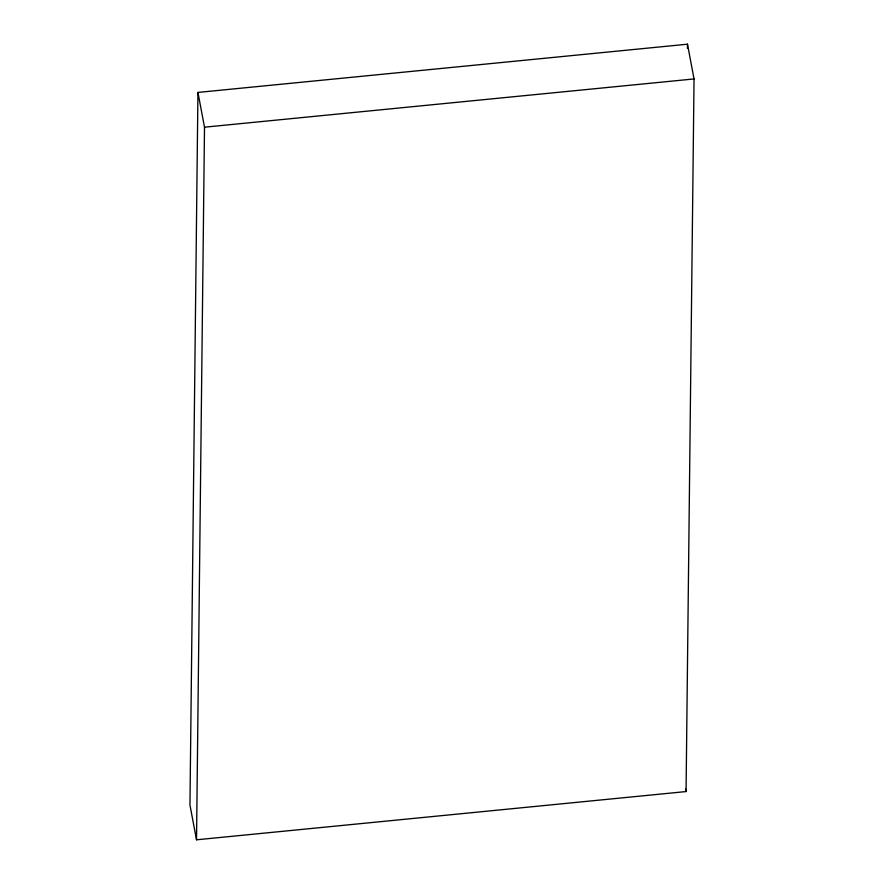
<?xml version="1.0" encoding="UTF-8"?>
<svg xmlns="http://www.w3.org/2000/svg" width="884" height="884" viewBox="0 0 884 884"><rect width="100%" height="100%" fill="white"/><g stroke="black" fill="none" stroke-linecap="round" stroke-linejoin="round"><path stroke-width="1.33" d="M197.939 92.433L189.961 805.059L196.524 839.8L686.061 791.567L694.039 78.941L687.476 44.2L197.939 92.433L204.502 127.185L196.524 839.8M687.432 48.344L687.476 44.2M204.502 127.185L694.039 78.941M685.553 788.893L686.061 791.567"/></g></svg>
